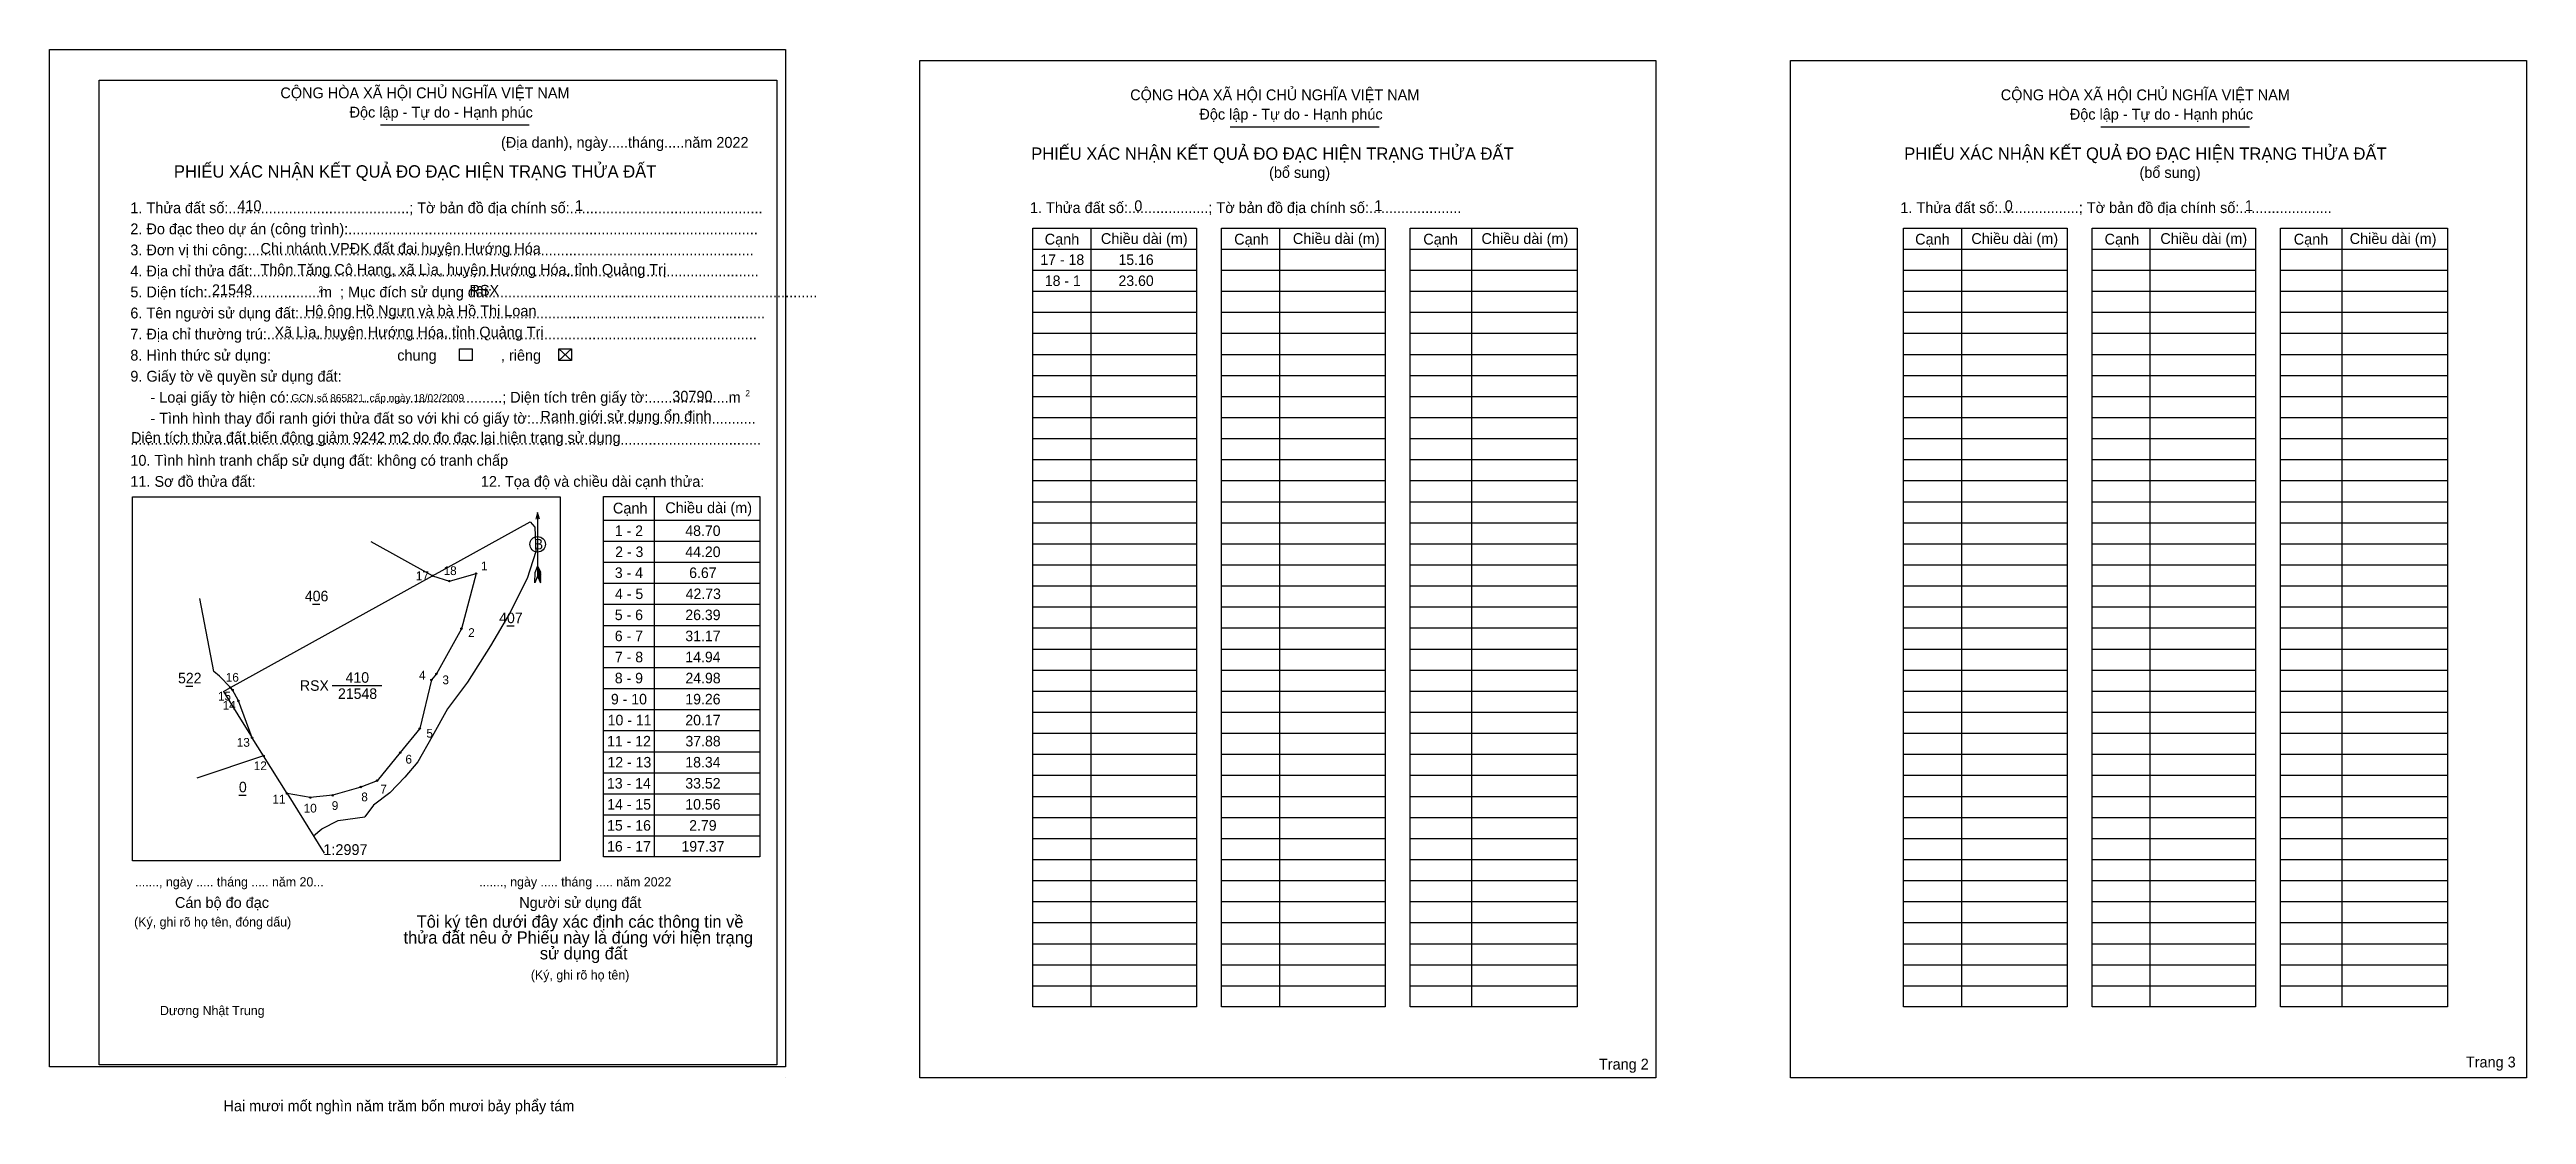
# Model space of a CAD drawing. Extents: x 548878 to 550993, y 1820666 to 1821576.
import ezdxf

# ---------------------------------------------------------------- set-up
doc = ezdxf.new("R2010")
doc.units = 0
for name, color, linetype in [('Level 1', 7, 'Continuous'), ('Level 10', 7, 'Continuous'), ('Level 11', 7, 'Continuous'), ('Level 13', 7, 'Continuous'), ('Level 2', 7, 'Continuous'), ('Level 27', 7, 'Continuous'), ('Level 29', 7, 'Continuous'), ('Level 3', 7, 'Continuous'), ('Level 36', 7, 'Continuous'), ('Level 48', 7, 'Continuous'), ('Level 50', 7, 'Continuous'), ('Level 52', 7, 'Continuous'), ('Level 6', 7, 'Continuous'), ('Level 9', 7, 'Continuous')]:
    doc.layers.add(name, color=color, linetype=linetype)

msp = doc.modelspace()

# ---------------------------------------------------------------- linework, layer by layer
at = {"layer": 'Level 1'}
for p, q in [((548878.3, 1821566.6), (548878.3, 1821566.6)), ((549621.6, 1821566.6), (549621.6, 1821566.6)), ((549160.9, 1821511.4), (549288, 1821511.4)), ((549886.6, 1821509.7), (550013.7, 1821509.7)), ((550629.9, 1821509.7), (550757, 1821509.7)), ((549767.6, 1821423.3), (549767.6, 1820757.9)), ((549928.6, 1821423.3), (549928.6, 1820757.9)), ((550092.6, 1821423.3), (550092.6, 1820757.9)), ((550510.9, 1821423.3), (550510.9, 1820757.9)), ((550671.9, 1821423.3), (550671.9, 1820757.9)), ((550835.9, 1821423.3), (550835.9, 1820757.9)), ((549718.1, 1821405.3), (549857.8, 1821405.3)), ((549718.1, 1821387.3), (549857.8, 1821387.3)), ((549879.1, 1821405.3), (550018.8, 1821405.3)), ((549879.1, 1821387.3), (550018.8, 1821387.3)), ((550040.1, 1821405.3), (550182.8, 1821405.3)), ((550040.1, 1821387.3), (550182.8, 1821387.3)), ((550461.4, 1821405.3), (550601.1, 1821405.3)), ((550461.4, 1821387.3), (550601.1, 1821387.3)), ((550622.5, 1821405.3), (550762.1, 1821405.3)), ((550622.5, 1821387.3), (550762.1, 1821387.3)), ((550783.5, 1821405.3), (550926.1, 1821405.3)), ((550783.5, 1821387.3), (550926.1, 1821387.3)), ((549718.1, 1821369.3), (549857.8, 1821369.3)), ((549879.1, 1821369.3), (550018.8, 1821369.3)), ((550040.1, 1821369.3), (550182.8, 1821369.3)), ((550461.4, 1821369.3), (550601.1, 1821369.3)), ((550622.5, 1821369.3), (550762.1, 1821369.3)), ((550783.5, 1821369.3), (550926.1, 1821369.3)), ((549718.1, 1821351.4), (549857.8, 1821351.4)), ((549879.1, 1821351.4), (550018.8, 1821351.4)), ((550040.1, 1821351.4), (550182.8, 1821351.4)), ((550461.4, 1821351.4), (550601.1, 1821351.4)), ((550622.5, 1821351.4), (550762.1, 1821351.4)), ((550783.5, 1821351.4), (550926.1, 1821351.4)), ((549718.1, 1821333.4), (549857.8, 1821333.4)), ((549879.1, 1821333.4), (550018.8, 1821333.4)), ((550040.1, 1821333.4), (550182.8, 1821333.4)), ((550461.4, 1821333.4), (550601.1, 1821333.4)), ((550622.5, 1821333.4), (550762.1, 1821333.4)), ((550783.5, 1821333.4), (550926.1, 1821333.4)), ((549313.2, 1821320), (549324, 1821310)), ((549313.2, 1821310), (549324, 1821320)), ((549718.1, 1821315.4), (549857.8, 1821315.4)), ((549879.1, 1821315.4), (550018.8, 1821315.4)), ((550040.1, 1821315.4), (550182.8, 1821315.4)), ((550461.4, 1821315.4), (550601.1, 1821315.4)), ((550622.5, 1821315.4), (550762.1, 1821315.4)), ((550783.5, 1821315.4), (550926.1, 1821315.4)), ((549718.1, 1821297.4), (549857.8, 1821297.4)), ((549879.1, 1821297.4), (550018.8, 1821297.4)), ((550040.1, 1821297.4), (550182.8, 1821297.4)), ((550461.4, 1821297.4), (550601.1, 1821297.4)), ((550622.5, 1821297.4), (550762.1, 1821297.4)), ((550783.5, 1821297.4), (550926.1, 1821297.4)), ((549718.1, 1821279.4), (549857.8, 1821279.4)), ((549718.1, 1821261.4), (549857.8, 1821261.4)), ((549879.1, 1821279.4), (550018.8, 1821279.4)), ((549879.1, 1821261.4), (550018.8, 1821261.4)), ((550040.1, 1821279.4), (550182.8, 1821279.4)), ((550040.1, 1821261.4), (550182.8, 1821261.4)), ((550461.4, 1821279.4), (550601.1, 1821279.4)), ((550461.4, 1821261.4), (550601.1, 1821261.4)), ((550622.5, 1821279.4), (550762.1, 1821279.4)), ((550622.5, 1821261.4), (550762.1, 1821261.4)), ((550783.5, 1821279.4), (550926.1, 1821279.4)), ((550783.5, 1821261.4), (550926.1, 1821261.4)), ((549718.1, 1821243.4), (549857.8, 1821243.4)), ((549879.1, 1821243.4), (550018.8, 1821243.4)), ((550040.1, 1821243.4), (550182.8, 1821243.4)), ((550461.4, 1821243.4), (550601.1, 1821243.4)), ((550622.5, 1821243.4), (550762.1, 1821243.4)), ((550783.5, 1821243.4), (550926.1, 1821243.4)), ((549718.1, 1821225.5), (549857.8, 1821225.5)), ((549879.1, 1821225.5), (550018.8, 1821225.5)), ((550040.1, 1821225.5), (550182.8, 1821225.5)), ((550461.4, 1821225.5), (550601.1, 1821225.5)), ((550622.5, 1821225.5), (550762.1, 1821225.5)), ((550783.5, 1821225.5), (550926.1, 1821225.5)), ((549718.1, 1821207.5), (549857.8, 1821207.5)), ((549879.1, 1821207.5), (550018.8, 1821207.5)), ((550040.1, 1821207.5), (550182.8, 1821207.5)), ((550461.4, 1821207.5), (550601.1, 1821207.5)), ((550622.5, 1821207.5), (550762.1, 1821207.5)), ((550783.5, 1821207.5), (550926.1, 1821207.5)), ((548949.1, 1821193.7), (548949.1, 1821193.7)), ((549295.1, 1821180.3), (549295.1, 1821125.9)), ((549394.5, 1821193.8), (549394.5, 1820886)), ((549718.1, 1821189.5), (549857.8, 1821189.5)), ((549879.1, 1821189.5), (550018.8, 1821189.5)), ((550040.1, 1821189.5), (550182.8, 1821189.5)), ((550461.4, 1821189.5), (550601.1, 1821189.5)), ((550622.5, 1821189.5), (550762.1, 1821189.5)), ((550783.5, 1821189.5), (550926.1, 1821189.5)), ((549351.3, 1821173.7), (549484.7, 1821173.7)), ((549351.3, 1821155.7), (549484.7, 1821155.7)), ((549718.1, 1821171.5), (549857.8, 1821171.5)), ((549718.1, 1821153.5), (549857.8, 1821153.5)), ((549879.1, 1821171.5), (550018.8, 1821171.5)), ((549879.1, 1821153.5), (550018.8, 1821153.5)), ((550040.1, 1821171.5), (550182.8, 1821171.5)), ((550040.1, 1821153.5), (550182.8, 1821153.5)), ((550461.4, 1821171.5), (550601.1, 1821171.5)), ((550461.4, 1821153.5), (550601.1, 1821153.5)), ((550622.5, 1821171.5), (550762.1, 1821171.5)), ((550622.5, 1821153.5), (550762.1, 1821153.5)), ((550783.5, 1821171.5), (550926.1, 1821171.5)), ((550783.5, 1821153.5), (550926.1, 1821153.5)), ((549295.1, 1821134.8), (549292.9, 1821129.3)), ((549295.1, 1821134.8), (549297.4, 1821129.3)), ((549295.1, 1821134.1), (549297.4, 1821128.5)), ((549295.1, 1821133.3), (549297.4, 1821127.7)), ((549295.1, 1821132.5), (549297.5, 1821126.9)), ((549351.3, 1821137.7), (549484.7, 1821137.7)), ((549718.1, 1821135.5), (549857.8, 1821135.5)), ((549879.1, 1821135.5), (550018.8, 1821135.5)), ((550040.1, 1821135.5), (550182.8, 1821135.5)), ((550461.4, 1821135.5), (550601.1, 1821135.5)), ((550622.5, 1821135.5), (550762.1, 1821135.5)), ((550783.5, 1821135.5), (550926.1, 1821135.5)), ((549292.7, 1821120.3), (549292.9, 1821129.3)), ((549295.1, 1821125.9), (549292.7, 1821120.3)), ((549295.1, 1821131.7), (549297.5, 1821126.1)), ((549295.1, 1821130.9), (549297.5, 1821125.3)), ((549295.1, 1821130.1), (549297.5, 1821124.5)), ((549295.1, 1821129.4), (549297.5, 1821123.7)), ((549295.1, 1821128.6), (549297.5, 1821122.9)), ((549295.1, 1821127.8), (549297.5, 1821122.1)), ((549295.1, 1821127), (549297.5, 1821121.3)), ((549295.1, 1821125.9), (549297.5, 1821120.3)), ((549297.5, 1821120.3), (549297.4, 1821129.3)), ((549351.3, 1821119.8), (549484.7, 1821119.8)), ((549718.1, 1821117.5), (549857.8, 1821117.5)), ((549879.1, 1821117.5), (550018.8, 1821117.5)), ((550040.1, 1821117.5), (550182.8, 1821117.5)), ((550461.4, 1821117.5), (550601.1, 1821117.5)), ((550622.5, 1821117.5), (550762.1, 1821117.5)), ((550783.5, 1821117.5), (550926.1, 1821117.5)), ((549351.3, 1821101.8), (549484.7, 1821101.8)), ((549718.1, 1821099.6), (549857.8, 1821099.6)), ((549879.1, 1821099.6), (550018.8, 1821099.6)), ((550040.1, 1821099.6), (550182.8, 1821099.6)), ((550461.4, 1821099.6), (550601.1, 1821099.6)), ((550622.5, 1821099.6), (550762.1, 1821099.6)), ((550783.5, 1821099.6), (550926.1, 1821099.6)), ((549351.3, 1821083.8), (549484.7, 1821083.8)), ((549718.1, 1821081.6), (549857.8, 1821081.6)), ((549879.1, 1821081.6), (550018.8, 1821081.6)), ((550040.1, 1821081.6), (550182.8, 1821081.6)), ((550461.4, 1821081.6), (550601.1, 1821081.6)), ((550622.5, 1821081.6), (550762.1, 1821081.6)), ((550783.5, 1821081.6), (550926.1, 1821081.6)), ((549351.3, 1821065.8), (549484.7, 1821065.8)), ((549351.3, 1821047.8), (549484.7, 1821047.8)), ((549718.1, 1821063.6), (549857.8, 1821063.6)), ((549879.1, 1821063.6), (550018.8, 1821063.6)), ((550040.1, 1821063.6), (550182.8, 1821063.6)), ((550461.4, 1821063.6), (550601.1, 1821063.6)), ((550622.5, 1821063.6), (550762.1, 1821063.6)), ((550783.5, 1821063.6), (550926.1, 1821063.6)), ((549351.3, 1821029.8), (549484.7, 1821029.8)), ((549718.1, 1821045.6), (549857.8, 1821045.6)), ((549718.1, 1821027.6), (549857.8, 1821027.6)), ((549879.1, 1821045.6), (550018.8, 1821045.6)), ((549879.1, 1821027.6), (550018.8, 1821027.6)), ((550040.1, 1821045.6), (550182.8, 1821045.6)), ((550040.1, 1821027.6), (550182.8, 1821027.6)), ((550461.4, 1821045.6), (550601.1, 1821045.6)), ((550461.4, 1821027.6), (550601.1, 1821027.6)), ((550622.5, 1821045.6), (550762.1, 1821045.6)), ((550622.5, 1821027.6), (550762.1, 1821027.6)), ((550783.5, 1821045.6), (550926.1, 1821045.6)), ((550783.5, 1821027.6), (550926.1, 1821027.6)), ((549351.3, 1821011.9), (549484.7, 1821011.9)), ((549718.1, 1821009.6), (549857.8, 1821009.6)), ((549879.1, 1821009.6), (550018.8, 1821009.6)), ((550040.1, 1821009.6), (550182.8, 1821009.6)), ((550461.4, 1821009.6), (550601.1, 1821009.6)), ((550622.5, 1821009.6), (550762.1, 1821009.6)), ((550783.5, 1821009.6), (550926.1, 1821009.6)), ((549351.3, 1820993.9), (549484.7, 1820993.9)), ((549718.1, 1820991.7), (549857.8, 1820991.7)), ((549879.1, 1820991.7), (550018.8, 1820991.7)), ((550040.1, 1820991.7), (550182.8, 1820991.7)), ((550461.4, 1820991.7), (550601.1, 1820991.7)), ((550622.5, 1820991.7), (550762.1, 1820991.7)), ((550783.5, 1820991.7), (550926.1, 1820991.7)), ((549351.3, 1820975.9), (549484.7, 1820975.9)), ((549718.1, 1820973.7), (549857.8, 1820973.7)), ((549879.1, 1820973.7), (550018.8, 1820973.7)), ((550040.1, 1820973.7), (550182.8, 1820973.7)), ((550461.4, 1820973.7), (550601.1, 1820973.7)), ((550622.5, 1820973.7), (550762.1, 1820973.7)), ((550783.5, 1820973.7), (550926.1, 1820973.7)), ((549351.3, 1820957.9), (549484.7, 1820957.9)), ((549718.1, 1820955.7), (549857.8, 1820955.7)), ((549879.1, 1820955.7), (550018.8, 1820955.7)), ((550040.1, 1820955.7), (550182.8, 1820955.7)), ((550461.4, 1820955.7), (550601.1, 1820955.7)), ((550622.5, 1820955.7), (550762.1, 1820955.7)), ((550783.5, 1820955.7), (550926.1, 1820955.7)), ((549351.3, 1820939.9), (549484.7, 1820939.9)), ((549351.3, 1820921.9), (549484.7, 1820921.9)), ((549718.1, 1820937.7), (549857.8, 1820937.7)), ((549879.1, 1820937.7), (550018.8, 1820937.7)), ((550040.1, 1820937.7), (550182.8, 1820937.7)), ((550461.4, 1820937.7), (550601.1, 1820937.7)), ((550622.5, 1820937.7), (550762.1, 1820937.7)), ((550783.5, 1820937.7), (550926.1, 1820937.7)), ((549351.3, 1820903.9), (549484.7, 1820903.9)), ((549718.1, 1820919.7), (549857.8, 1820919.7)), ((549718.1, 1820901.7), (549857.8, 1820901.7)), ((549879.1, 1820919.7), (550018.8, 1820919.7)), ((549879.1, 1820901.7), (550018.8, 1820901.7)), ((550040.1, 1820919.7), (550182.8, 1820919.7)), ((550040.1, 1820901.7), (550182.8, 1820901.7)), ((550461.4, 1820919.7), (550601.1, 1820919.7)), ((550461.4, 1820901.7), (550601.1, 1820901.7)), ((550622.5, 1820919.7), (550762.1, 1820919.7)), ((550622.5, 1820901.7), (550762.1, 1820901.7)), ((550783.5, 1820919.7), (550926.1, 1820919.7)), ((550783.5, 1820901.7), (550926.1, 1820901.7)), ((549314.4, 1820882.5), (549314.4, 1820882.5)), ((549718.1, 1820883.7), (549857.8, 1820883.7)), ((549879.1, 1820883.7), (550018.8, 1820883.7)), ((550040.1, 1820883.7), (550182.8, 1820883.7)), ((550461.4, 1820883.7), (550601.1, 1820883.7)), ((550622.5, 1820883.7), (550762.1, 1820883.7)), ((550783.5, 1820883.7), (550926.1, 1820883.7)), ((549718.1, 1820865.8), (549857.8, 1820865.8)), ((549879.1, 1820865.8), (550018.8, 1820865.8)), ((550040.1, 1820865.8), (550182.8, 1820865.8)), ((550461.4, 1820865.8), (550601.1, 1820865.8)), ((550622.5, 1820865.8), (550762.1, 1820865.8)), ((550783.5, 1820865.8), (550926.1, 1820865.8)), ((549718.1, 1820847.8), (549857.8, 1820847.8)), ((549879.1, 1820847.8), (550018.8, 1820847.8)), ((550040.1, 1820847.8), (550182.8, 1820847.8)), ((550461.4, 1820847.8), (550601.1, 1820847.8)), ((550622.5, 1820847.8), (550762.1, 1820847.8)), ((550783.5, 1820847.8), (550926.1, 1820847.8)), ((549718.1, 1820829.8), (549857.8, 1820829.8)), ((549879.1, 1820829.8), (550018.8, 1820829.8)), ((550040.1, 1820829.8), (550182.8, 1820829.8)), ((550461.4, 1820829.8), (550601.1, 1820829.8)), ((550622.5, 1820829.8), (550762.1, 1820829.8)), ((550783.5, 1820829.8), (550926.1, 1820829.8)), ((549718.1, 1820811.8), (549857.8, 1820811.8)), ((549718.1, 1820793.8), (549857.8, 1820793.8)), ((549879.1, 1820811.8), (550018.8, 1820811.8)), ((549879.1, 1820793.8), (550018.8, 1820793.8)), ((550040.1, 1820811.8), (550182.8, 1820811.8)), ((550040.1, 1820793.8), (550182.8, 1820793.8)), ((550461.4, 1820811.8), (550601.1, 1820811.8)), ((550461.4, 1820793.8), (550601.1, 1820793.8)), ((550622.5, 1820811.8), (550762.1, 1820811.8)), ((550622.5, 1820793.8), (550762.1, 1820793.8)), ((550783.5, 1820811.8), (550926.1, 1820811.8)), ((550783.5, 1820793.8), (550926.1, 1820793.8)), ((549718.1, 1820775.8), (549857.8, 1820775.8)), ((549879.1, 1820775.8), (550018.8, 1820775.8)), ((550040.1, 1820775.8), (550182.8, 1820775.8)), ((550461.4, 1820775.8), (550601.1, 1820775.8)), ((550622.5, 1820775.8), (550762.1, 1820775.8)), ((550783.5, 1820775.8), (550926.1, 1820775.8)), ((549506.8, 1820697.3), (549506.8, 1820697.3)), ((550250.1, 1820697.3), (550250.1, 1820697.3))]:
    msp.add_line(p, q, dxfattribs=at)
for points in [[(549718.1, 1821423.3), (549857.8, 1821423.3), (549857.8, 1820757.9), (549718.1, 1820757.9)], [(549879.1, 1821423.3), (550018.8, 1821423.3), (550018.8, 1820757.9), (549879.1, 1820757.9)], [(550040.1, 1821423.3), (550182.8, 1821423.3), (550182.8, 1820757.9), (550040.1, 1820757.9)], [(550461.4, 1821423.3), (550601.1, 1821423.3), (550601.1, 1820757.9), (550461.4, 1820757.9)], [(550622.5, 1821423.3), (550762.1, 1821423.3), (550762.1, 1820757.9), (550622.5, 1820757.9)], [(550783.5, 1821423.3), (550926.1, 1821423.3), (550926.1, 1820757.9), (550783.5, 1820757.9)], [(548949.1, 1821193.7), (549314.4, 1821193.7), (549314.4, 1820882.5), (548949.1, 1820882.5)], [(549351.3, 1821193.8), (549484.7, 1821193.8), (549484.7, 1820886), (549351.3, 1820886)]]:
    msp.add_lwpolyline(points, close=True, dxfattribs=at)
msp.add_lwpolyline([(549296.7, 1821174.5), (549295.1, 1821180.3), (549293.6, 1821174.5)], dxfattribs=at)
msp.add_circle((549295.1, 1821153.1), 6.64, dxfattribs=at)
at = {"layer": 'Level 10'}
for p, q in [((549018.7, 1821044.5), (549006.6, 1821106.9)), ((549023.5, 1821040.4), (549018.7, 1821044.5)), ((549032.7, 1821030.6), (549023.5, 1821040.4)), ((549081.1, 1820940.1), (549112.8, 1820889.3))]:
    msp.add_line(p, q, dxfattribs=at)
msp.add_lwpolyline([(549081.1, 1820940.1), (549061, 1820972.3), (549051.3, 1820987.8), (549039.6, 1821019.3), (549034.6, 1821028.6), (549032.7, 1821030.6), (549205.4, 1821126.2), (549219.8, 1821121.6), (549242.5, 1821128.1), (549230, 1821081), (549208.7, 1821042.3), (549204.4, 1821037.2), (549194.4, 1820995.6), (549177.8, 1820975.1), (549158, 1820951.1), (549144.1, 1820945.7), (549120.1, 1820938.6), (549100.9, 1820936.7)], close=True, dxfattribs=at)
for points in [[(549026.7, 1821027.3), (549039.1, 1821007.4)], [(549103.7, 1820903.9), (549110.8, 1820909.9), (549124.7, 1820917), (549147.6, 1820920.3)]]:
    msp.add_lwpolyline(points, dxfattribs=at)
at = {"layer": 'Level 11'}
for centre in [(549205.4, 1821126.2), (549219.8, 1821121.6), (549242.5, 1821128.1), (549230, 1821081), (549032.7, 1821030.6), (549034.6, 1821028.6), (549204.4, 1821037.2), (549208.7, 1821042.3), (549039.6, 1821019.3), (549051.3, 1820987.8), (549194.4, 1820995.6), (549061, 1820972.3), (549177.8, 1820975.1), (549144.1, 1820945.7), (549158, 1820951.1), (549081.1, 1820940.1), (549081.1, 1820940.1), (549100.9, 1820936.7), (549120.1, 1820938.6)]:
    msp.add_circle(centre, 0.599, dxfattribs=at)
at = {"layer": 'Level 2'}
for points in [[(548878.3, 1821575.9), (549506.8, 1821575.9), (549506.8, 1820706.6), (548878.3, 1820706.6)], [(549621.6, 1821566.6), (550250.1, 1821566.6), (550250.1, 1820697.3), (549621.6, 1820697.3)], [(550365, 1821566.6), (550993.4, 1821566.6), (550993.4, 1820697.3), (550365, 1820697.3)]]:
    msp.add_lwpolyline(points, close=True, dxfattribs=at)
at = {"layer": 'Level 27'}
for p, q in [((549205.4, 1821126.2), (549153, 1821155.3)), ((549061, 1820972.3), (549004.2, 1820953.2)), ((549081.1, 1820940.1), (549112.8, 1820889.3))]:
    msp.add_line(p, q, dxfattribs=at)
at = {"layer": 'Level 29'}
for p, q in [((549205.4, 1821126.2), (549288.6, 1821172.2)), ((549288.6, 1821172.2), (549292.6, 1821167.7)), ((549292.6, 1821167.7), (549293.6, 1821146.9)), ((549293.6, 1821146.9), (549286.1, 1821123.8)), ((549286.1, 1821123.8), (549271, 1821094)), ((549271, 1821094), (549254.9, 1821066.3)), ((549254.9, 1821066.3), (549235.2, 1821035.2)), ((549026.7, 1821027.3), (549032.7, 1821030.6)), ((549235.2, 1821035.2), (549218.1, 1821012.6)), ((549039.1, 1821007.4), (549051.3, 1820987.8)), ((549218.1, 1821012.6), (549205.1, 1820988.8)), ((549205.1, 1820988.8), (549192.8, 1820967.2)), ((549192.8, 1820967.2), (549181.8, 1820954.1)), ((549181.8, 1820954.1), (549169, 1820940.8)), ((549154.8, 1820930.3), (549147.6, 1820920.3)), ((549169, 1820940.8), (549154.8, 1820930.3))]:
    msp.add_line(p, q, dxfattribs=at)
at = {"layer": 'Level 3'}
msp.add_lwpolyline([(548920.8, 1821549.8), (549499.3, 1821549.8), (549499.3, 1820708.2), (548920.8, 1820708.2)], close=True, dxfattribs=at)
at = {"layer": 'Level 50'}
for points in [[(549228.3, 1821320), (549239.1, 1821320), (549239.1, 1821310), (549228.3, 1821310)], [(549313.2, 1821320), (549324, 1821320), (549324, 1821310), (549313.2, 1821310)]]:
    msp.add_lwpolyline(points, close=True, dxfattribs=at)
at = {"layer": 'Level 9'}
for p, q in [((549102.9, 1821102), (549109.1, 1821102)), ((549268.8, 1821083.3), (549275, 1821083.3)), ((548994.6, 1821031.9), (549000.7, 1821031.9)), ((549119.6, 1821032.4), (549162, 1821032.4)), ((549040, 1820938.8), (549046.2, 1820938.8))]:
    msp.add_line(p, q, dxfattribs=at)

# ---------------------------------------------------------------- texts
at = {"layer": 'Level 1'}
for s, height, p in [('CỘNG HÒA XÃ HỘI CHỦ NGHĨA VIỆT NAM', 9.232, (549075.4, 1821534.2)), ('CỘNG HÒA XÃ HỘI CHỦ NGHĨA VIỆT NAM', 9.232, (549801.1, 1821532.5)), ('CỘNG HÒA XÃ HỘI CHỦ NGHĨA VIỆT NAM', 9.232, (550544.5, 1821532.5)), ('Độc lập - Tự do - Hạnh phúc', 9.232, (549134.5, 1821517.7)), ('Độc lập - Tự do - Hạnh phúc', 9.232, (549860.2, 1821516)), ('Độc lập - Tự do - Hạnh phúc', 9.232, (550603.5, 1821516)), ('(Địa danh), ngày.....tháng.....năm 2022', 9.232, (549263.8, 1821491.9)), ('PHIẾU XÁC NHẬN KẾT QUẢ ĐO ĐẠC HIỆN TRẠNG THỬA ĐẤT', 10.552, (549716.6, 1821481.6)), ('PHIẾU XÁC NHẬN KẾT QUẢ ĐO ĐẠC HIỆN TRẠNG THỬA ĐẤT', 10.552, (550462.1, 1821481.6)), ('PHIẾU XÁC NHẬN KẾT QUẢ ĐO ĐẠC HIỆN TRẠNG THỬA ĐẤT', 10.552, (548984.5, 1821466.4)), ('(bổ sung)', 9.23, (549919.7, 1821466.2)), ('(bổ sung)', 9.23, (550663, 1821466.2)), ('1. Thửa đất số:.............................................; Tờ bản đồ địa chính số:................................................', 9.2317, (548947.3, 1821436)), ('1. Thửa đất số:....................; Tờ bản đồ địa chính số:.......................', 9.232, (549715.5, 1821436.1)), ('1. Thửa đất số:....................; Tờ bản đồ địa chính số:.......................', 9.232, (550458.8, 1821436.1)), ('3. Đơn vị thi công:..............................................................................................................................', 9.2317, (548947.3, 1821400)), ('2. Đo đạc theo dự án (công trình):......................................................................................................', 9.2317, (548947.3, 1821418)), ('Cạnh', 9.23, (549728.1, 1821409.2)), ('Chiều dài (m)', 9.232, (549776.1, 1821409.7)), ('Cạnh', 9.23, (549889.9, 1821409.2)), ('Chiều dài (m)', 9.232, (549940, 1821409.7)), ('Cạnh', 9.23, (550051.4, 1821409.2)), ('Chiều dài (m)', 9.232, (550101.1, 1821409.7)), ('Cạnh', 9.23, (550471.4, 1821409.2)), ('Chiều dài (m)', 9.232, (550519.4, 1821409.7)), ('Cạnh', 9.23, (550633.2, 1821409.2)), ('Chiều dài (m)', 9.232, (550680.8, 1821409.7)), ('Cạnh', 9.23, (550794.7, 1821409.2)), ('Chiều dài (m)', 9.232, (550842.5, 1821409.7)), ('4. Địa chỉ thửa đất:..............................................................................................................................', 9.2317, (548947.3, 1821382)), ('5. Diện tích:............................m  ; Mục đích sử dụng đất:.................................................................................', 9.2317, (548947.3, 1821364.1)), ('2', 5.28, (549107.9, 1821368.3)), ('6. Tên người sử dụng đất:....................................................................................................................', 9.2317, (548947.3, 1821346.1)), ('7. Địa chỉ thường trú:..........................................................................................................................', 9.2317, (548947.3, 1821328.1)), ('9. Giấy tờ về quyền sử dụng đất:', 9.232, (548947.3, 1821292.1)), ('chung                , riêng', 9.232, (549175.2, 1821310)), ('     - Loại giấy tờ hiện có:.....................................................; Diện tích trên giấy tờ:....................m', 9.2317, (548947.3, 1821274.1)), ('2', 5.28, (549472.5, 1821279.5)), ('     - Tình hình thay đổi ranh giới thửa đất so với khi có giấy tờ:........................................................', 9.2317, (548947.3, 1821256.2)), ('.............................................................................................................................................................', 9.2317, (548947.3, 1821238.2)), ('10. Tình hình tranh chấp sử dụng đất: không có tranh chấp', 9.232, (548947.3, 1821220.2)), ('11. Sơ đồ thửa đất:', 9.232, (548947.3, 1821202.2)), ('12. Tọa độ và chiều dài cạnh thửa:', 9.232, (549246.6, 1821202.2)), ('Cạnh', 9.23, (549359.4, 1821179.4)), ('Chiều dài (m)', 9.232, (549404.1, 1821179.7)), ('B', 8.99, (549291.8, 1821148.7)), ('......., ngày ..... tháng ..... năm 20...', 7.913, (548951.2, 1820860.7)), ('......., ngày ..... tháng ..... năm 2022', 7.913, (549245.2, 1820860.7)), ('Cán bộ đo đạc', 9.232, (548985.4, 1820842.4)), ('Tôi ký tên dưới đây xác định các thông tin về', 10.491, (549191.8, 1820825.5)), ('Người sử dụng đất', 9.232, (549279.4, 1820842.4)), ('(Ký, ghi rõ họ tên, đóng dấu)', 7.913, (548950.5, 1820826.5)), ('thửa đất nêu ở Phiếu này là đúng với hiện trạng', 10.491, (549180.6, 1820811.9)), ('sử dụng đất', 10.491, (549297, 1820798.4)), ('(Ký, ghi rõ họ tên)', 7.913, (549289.3, 1820781.2)), ('Dương Nhật Trung', 7.913, (548972.6, 1820750.8)), ('Trang 2', 9.23, (550201.4, 1820704.3)), ('Trang 3', 9.23, (550941.7, 1820706.1))]:
    msp.add_text(s, height=height, dxfattribs=at).set_placement(p)
at = {"layer": 'Level 13'}
for s, p in [('RSX', (549092.1, 1821027.9)), ('21548', (549124.6, 1821021)), ('410', (549131.1, 1821034.8))]:
    msp.add_text(s, height=8.99, dxfattribs=at).set_placement(p)
at = {"layer": 'Level 36'}
for s, p in [('406', (549096.3, 1821104.4)), ('407', (549262.2, 1821085.7)), ('522', (548988, 1821034.3)), ('0', (549040, 1820941.2))]:
    msp.add_text(s, height=8.99, dxfattribs=at).set_placement(p)
at = {"layer": 'Level 48'}
msp.add_text('8. Hình thức sử dụng:', height=9.232, dxfattribs=at).set_placement((548947.3, 1821310.1))
at = {"layer": 'Level 52'}
for s, p in [('17 - 18', (549724.4, 1821391.8)), ('15.16', (549791.1, 1821391.8)), ('18 - 1', (549728.2, 1821373.8)), ('23.60', (549791.1, 1821373.8)), ('1 - 2', (549361, 1821160.2)), ('48.70', (549421.2, 1821160.2)), ('3 - 4', (549361, 1821124.3)), ('2 - 3', (549361.3, 1821142.2)), ('44.20', (549421.2, 1821142.2)), ('6.67', (549424.5, 1821124.3)), ('4 - 5', (549361.2, 1821106.3)), ('42.73', (549421.5, 1821106.3)), ('5 - 6', (549361, 1821088.3)), ('26.39', (549421.2, 1821088.3)), ('6 - 7', (549361, 1821070.3)), ('31.17', (549421.2, 1821070.3)), ('7 - 8', (549361.1, 1821052.3)), ('14.94', (549421.2, 1821052.3)), ('8 - 9', (549361, 1821034.3)), ('24.98', (549421.3, 1821034.3)), ('10 - 11', (549354.9, 1820998.4)), ('9 - 10', (549357.7, 1821016.3)), ('20.17', (549421.2, 1820998.4)), ('19.26', (549421.2, 1821016.3)), ('11 - 12', (549354.4, 1820980.4)), ('37.88', (549421.3, 1820980.4)), ('12 - 13', (549354.7, 1820962.4)), ('18.34', (549421.2, 1820962.4)), ('13 - 14', (549354.3, 1820944.4)), ('33.52', (549421.2, 1820944.4)), ('14 - 15', (549354.5, 1820926.4)), ('10.56', (549421.2, 1820926.4)), ('15 - 16', (549354.4, 1820908.4)), ('16 - 17', (549354.4, 1820890.5)), ('197.37', (549417.9, 1820890.5)), ('2.79', (549424.5, 1820908.4))]:
    msp.add_text(s, height=8.99, dxfattribs=at).set_placement(p)
at = {"layer": 'Level 6'}
for s, height, p in [('410', 9.23, (549038.7, 1821437.7)), ('1', 9.23, (549327, 1821437.9)), ('0', 9.23, (549804.6, 1821437.7)), ('1', 9.23, (550009.6, 1821437.8)), ('0', 9.23, (550547.9, 1821437.7)), ('1', 9.23, (550753, 1821437.8)), ('Chi nhánh VPĐK đất đai huyện Hướng Hóa', 9.232, (549058.4, 1821401.3)), ('Thôn Tăng Cô Hang, xã Lìa, huyện Hướng Hóa, tỉnh Quảng Trị', 9.232, (549058.4, 1821383.3)), ('21548', 9.23, (549017, 1821365.9)), ('RSX', 9.23, (549236.9, 1821365.5)), ('Hộ ông Hồ Ngưn và bà Hồ Thị Loan', 9.232, (549096.4, 1821348)), ('Xã Lìa, huyện Hướng Hóa, tỉnh Quảng Trị', 9.232, (549070.4, 1821329.8)), ('GCN số 865821, cấp ngày 18/02/2009', 6.463, (549084.8, 1821274.9)), ('30790', 9.23, (549410.1, 1821275)), ('Ranh giới sử dụng ổn định', 9.232, (549297.5, 1821257.8)), ('Diện tích thửa đất biến động giảm 9242 m2 do đo đạc lại hiện trạng sử dụng', 9.232, (548947.9, 1821239.7)), ('1:2997', 9.23, (549112.1, 1820887.6)), ('Hai mươi mốt nghìn năm trăm bốn mươi bảy phẩy tám', 9.232, (549026.8, 1820668.7))]:
    msp.add_text(s, height=height, dxfattribs=at).set_placement(p)
at = {"layer": 'Level 9'}
for s, p in [('18', (549214.8, 1821126.8)), ('1', (549246.7, 1821130.8)), ('17', (549191.1, 1821122.4)), ('2', (549235.8, 1821073.9)), ('15', (549022.1, 1821019.6)), ('16', (549028.8, 1821035.7)), ('4', (549193.8, 1821037.5)), ('3', (549213.8, 1821033.5)), ('14', (549026.1, 1821011.8)), ('13', (549038.2, 1820980.1)), ('5', (549200.1, 1820987.9)), ('12', (549052.7, 1820960.1)), ('6', (549182.2, 1820965.7)), ('7', (549160.7, 1820940.1)), ('11', (549068.6, 1820931.6)), ('10', (549095.3, 1820923.9)), ('9', (549119.3, 1820926.1)), ('8', (549144.5, 1820933.5))]:
    msp.add_text(s, height=7.49, dxfattribs=at).set_placement(p)

doc.saveas('drawing.dxf')
